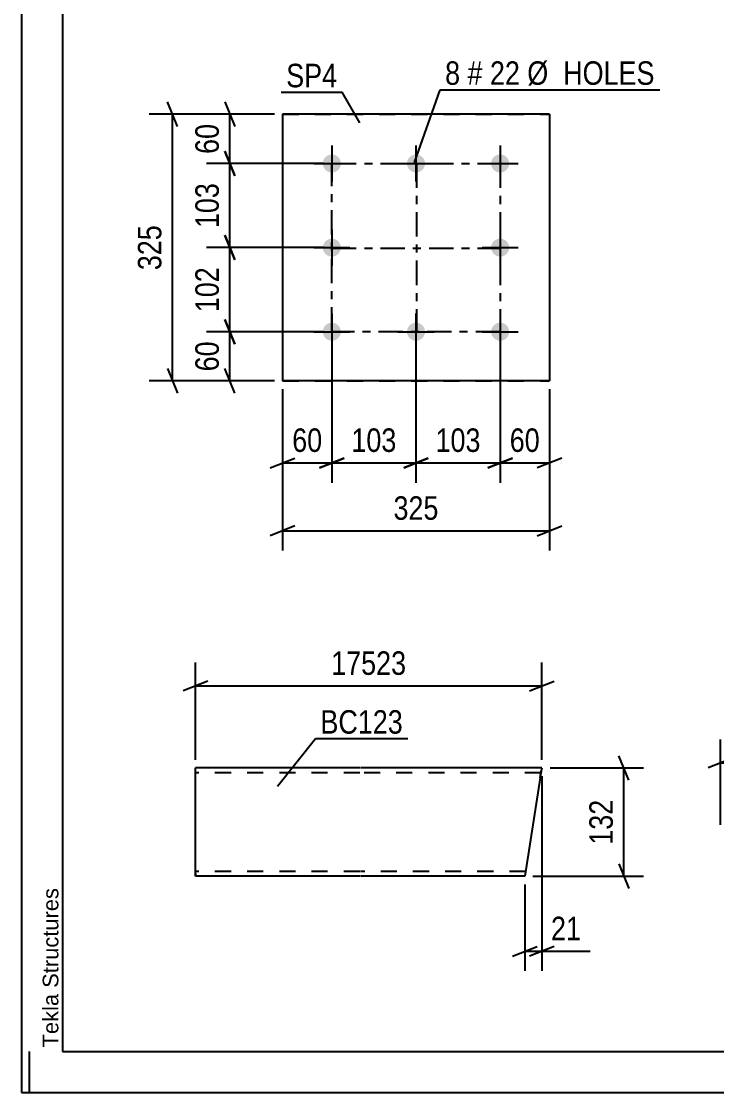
# Model space of a CAD drawing. Header units: millimetres. Extents: x 0 to 841, y 0 to 594.
# Drawn here: x 0 to 84.7, y 0 to 130.5 of the extents above; entities that cross this region are included whole.
import ezdxf

# ---------------------------------------------------------------- set-up
doc = ezdxf.new("R2010")
doc.units = ezdxf.units.MM
doc.linetypes.add('DXK_LINE_DOT2', pattern=[3.9198, 1.9599, -1.9599])
doc.linetypes.add('DXK_LINE_DOT3', pattern=[5.9187, 2.979, -0.9799, 0.9799, -0.9799])
doc.styles.add('Arial', font='ARIAL.TTF', dxfattribs={"height": 0.2})
doc.styles.add('Arial Narrow', font='ARIALN.TTF', dxfattribs={"height": 0.2})

# ---------------------------------------------------------------- blocks, each defined once
blk = doc.blocks.new('Unknown-247305129-1135')
at = {"color": 5, "linetype": 'Continuous'}
for p, q in [((0, 594), (0, 0)), ((5, 589), (5, 5)), ((1, 0), (1, 5)), ((5, 5), (836, 5)), ((0, 0), (841, 0))]:
    blk.add_line(p, q, dxfattribs=at)
at = {"color": 174, "linetype": 'Continuous', "style": 'Arial'}
blk.add_text('Tekla Structures', height=1.9102, rotation=90, dxfattribs=at).set_placement((4.5, 5.5))
blk = doc.blocks.new('Part-247305129-37910 - 37909')
at = {"color": 2, "linetype": 'Continuous'}
for p, q in [((41.22, 39.56), (21.22, 39.56)), ((21.22, 26.45), (21.22, 39.56)), ((63.4, 39.56), (41.32, 39.56)), ((63.38, 39.46), (63.21, 38.36)), ((63.4, 39.56), (63.38, 39.46)), ((63.21, 38.36), (61.32, 26.36)), ((21.22, 26.36), (21.22, 26.45)), ((41.22, 26.36), (21.22, 26.36)), ((61.32, 26.36), (41.32, 26.36))]:
    blk.add_line(p, q, dxfattribs=at)
at = {"color": 7, "linetype": 'DXK_LINE_DOT2'}
for p, q in [((63.21, 38.36), (63.34, 39.2)), ((41.22, 38.96), (21.22, 38.96)), ((63.3, 38.96), (41.32, 38.96)), ((41.22, 26.96), (21.22, 26.96)), ((21.22, 26.71), (21.22, 26.36)), ((61.42, 26.96), (41.32, 26.96))]:
    blk.add_line(p, q, dxfattribs=at)
blk = doc.blocks.new('Bolt-247305129-5567 - 5505')
at = {"linetype": 'Continuous'}
for points in [[(37.82, 114.33, -1), (37.82, 112.13, -1)], [(48.07, 114.33, -1), (48.07, 112.13, -1)], [(58.32, 114.33, -1), (58.32, 112.13, -1)], [(37.82, 104.08, -1), (37.82, 101.88, -1)], [(58.32, 104.08, -1), (58.32, 101.88, -1)], [(37.82, 93.83, -1), (37.82, 91.63, -1)], [(48.07, 93.83, -1), (48.07, 91.63, -1)], [(58.32, 93.83, -1), (58.32, 91.63, -1)]]:
    blk.add_hatch(color=1, dxfattribs=at).paths.add_polyline_path(points)
at = {"color": 1, "linetype": 'Continuous'}
for p, q in [((37.82, 115.43), (37.82, 111.03)), ((48.07, 115.43), (48.07, 111.03)), ((58.32, 115.43), (58.32, 111.03)), ((35.62, 113.23), (40.02, 113.23)), ((45.87, 113.23), (50.27, 113.23)), ((56.12, 113.23), (60.52, 113.23)), ((37.82, 105.18), (37.82, 100.78)), ((58.32, 105.18), (58.32, 100.78)), ((35.62, 102.98), (40.02, 102.98)), ((56.12, 102.98), (60.52, 102.98)), ((37.82, 94.93), (37.82, 90.53)), ((48.07, 94.93), (48.07, 90.53)), ((58.32, 94.93), (58.32, 90.53)), ((35.62, 92.73), (40.02, 92.73)), ((45.87, 92.73), (50.27, 92.73)), ((56.12, 92.73), (60.52, 92.73))]:
    blk.add_line(p, q, dxfattribs=at)
blk = doc.blocks.new('Part-247305129-5572 - 5505')
at = {"color": 2, "linetype": 'Continuous'}
for p, q in [((31.82, 119.23), (31.82, 86.73)), ((64.32, 119.23), (31.82, 119.23)), ((64.32, 119.23), (64.32, 86.73)), ((64.32, 86.73), (31.82, 86.73))]:
    blk.add_line(p, q, dxfattribs=at)
at = {"color": 7, "linetype": 'DXK_LINE_DOT2'}
for p, q in [((31.82, 119.23), (64.32, 119.23)), ((31.82, 86.73), (64.32, 86.73))]:
    blk.add_line(p, q, dxfattribs=at)
blk = doc.blocks.new('Rectangle-247305129-5660 - 5505')
at = {"color": 1, "linetype": 'DXK_LINE_DOT3'}
blk.add_lwpolyline([(37.82, 113.23), (58.32, 113.23), (58.32, 92.73), (37.82, 92.73), (37.82, 113.23)], close=True, dxfattribs=at)
blk = doc.blocks.new('Line-247305129-5645 - 5505')
at = {"color": 1, "linetype": 'DXK_LINE_DOT3'}
blk.add_line((48.12, 113.23), (48.12, 92.73), dxfattribs=at)
blk = doc.blocks.new('Line-247305129-5653 - 5505')
at = {"color": 1, "linetype": 'DXK_LINE_DOT3'}
blk.add_line((37.82, 102.93), (58.32, 102.93), dxfattribs=at)
blk = doc.blocks.new('StraightDimension-247305129-37943 - 37909')
at = {"color": 7, "linetype": 'Continuous'}
for p, q in [((74, 38.06), (72.8, 41.06)), ((64.4, 39.56), (75.8, 39.56)), ((73.4, 26.36), (73.4, 39.56)), ((72.8, 27.86), (74, 24.86)), ((62.32, 26.36), (75.8, 26.36))]:
    blk.add_line(p, q, dxfattribs=at)
at = {"color": 0}
blk.add_wipeout([(72.65, 36.3), (68.45, 36.3), (68.45, 29.61), (72.65, 29.61)], dxfattribs=at)
at = {"color": 3, "style": 'Arial Narrow'}
blk.add_text('132', height=2.863, rotation=90.0002, dxfattribs=at).set_placement((72.05, 30.21))
blk = doc.blocks.new('StraightDimension-247305129-37917 - 37909')
at = {"color": 7, "linetype": 'Continuous'}
for p, q in [((21.22, 40.56), (21.22, 52.41)), ((63.4, 40.56), (63.4, 52.41)), ((22.72, 50.16), (19.72, 48.96)), ((61.9, 48.96), (64.9, 50.16)), ((21.22, 49.56), (63.4, 49.56))]:
    blk.add_line(p, q, dxfattribs=at)
at = {"color": 0}
blk.add_wipeout([(47.48, 50.31), (47.48, 54.51), (37.14, 54.51), (37.14, 50.31)], dxfattribs=at)
at = {"color": 3, "style": 'Arial Narrow'}
blk.add_text('17523', height=2.863, dxfattribs=at).set_placement((37.74, 50.91))
blk = doc.blocks.new('StraightDimension-247305129-37928 - 37909')
at = {"color": 7, "linetype": 'Continuous'}
for p, q in [((63.4, 38.56), (63.4, 14.82)), ((61.32, 25.36), (61.32, 14.82)), ((59.82, 16.62), (62.82, 17.82)), ((61.32, 17.22), (63.4, 17.22)), ((64.9, 17.82), (61.9, 16.62)), ((63.4, 17.22), (69.3, 17.22)), ((63.4, 17.22), (69.3, 17.22))]:
    blk.add_line(p, q, dxfattribs=at)
at = {"color": 0}
blk.add_wipeout([(68.78, 17.97), (68.78, 22.17), (63.92, 22.17), (63.92, 17.97)], dxfattribs=at)
at = {"color": 3, "style": 'Arial Narrow'}
blk.add_text('21', height=2.863, dxfattribs=at).set_placement((64.52, 18.57))
blk = doc.blocks.new('StraightDimension-247305129-5490 - 5475')
at = {"color": 7, "linetype": 'Continuous'}
for p, q in [((85.16, 32.62), (85.16, 43.02)), ((125.26, 32.62), (125.26, 43.02)), ((86.66, 40.77), (83.66, 39.57)), ((123.76, 39.57), (126.76, 40.77)), ((85.16, 40.17), (125.26, 40.17))]:
    blk.add_line(p, q, dxfattribs=at)
at = {"color": 0}
blk.add_wipeout([(110.38, 40.92), (110.38, 45.12), (100.04, 45.12), (100.04, 40.92)], dxfattribs=at)
at = {"color": 3, "style": 'Arial Narrow'}
blk.add_text('17465', height=2.863, dxfattribs=at).set_placement((100.64, 41.52))
blk = doc.blocks.new('StraightDimension-247305129-5631 - 5505')
at = {"color": 7, "linetype": 'Continuous'}
for p, q in [((24.8, 94.23), (26, 91.23)), ((36.82, 92.73), (22.55, 92.73)), ((25.4, 86.73), (25.4, 92.73)), ((26, 85.23), (24.8, 88.23)), ((30.82, 86.73), (22.55, 86.73))]:
    blk.add_line(p, q, dxfattribs=at)
at = {"color": 0}
blk.add_wipeout([(24.65, 92.15), (20.45, 92.15), (20.45, 87.3), (24.65, 87.3)], dxfattribs=at)
at = {"color": 3, "style": 'Arial Narrow'}
blk.add_text('60', height=2.863, rotation=90.0002, dxfattribs=at).set_placement((24.05, 87.9))
blk = doc.blocks.new('StraightDimension-247305129-5574 - 5505')
at = {"color": 7, "linetype": 'Continuous'}
for p, q in [((19, 117.73), (17.8, 120.73)), ((30.82, 119.23), (15.55, 119.23)), ((18.4, 86.73), (18.4, 119.23)), ((17.8, 88.23), (19, 85.23)), ((30.82, 86.73), (15.55, 86.73))]:
    blk.add_line(p, q, dxfattribs=at)
at = {"color": 0}
blk.add_wipeout([(17.65, 106.32), (13.45, 106.32), (13.45, 99.63), (17.65, 99.63)], dxfattribs=at)
at = {"color": 3, "style": 'Arial Narrow'}
blk.add_text('325', height=2.863, rotation=90.0002, dxfattribs=at).set_placement((17.05, 100.23))
blk = doc.blocks.new('StraightDimension-247305129-5585 - 5505')
at = {"color": 7, "linetype": 'Continuous'}
for p, q in [((58.32, 91.73), (58.32, 74.33)), ((64.32, 85.73), (64.32, 74.33)), ((56.82, 76.13), (59.82, 77.33)), ((65.82, 77.33), (62.82, 76.13)), ((58.32, 76.73), (64.32, 76.73))]:
    blk.add_line(p, q, dxfattribs=at)
at = {"color": 0}
blk.add_wipeout([(63.75, 77.48), (63.75, 81.68), (58.89, 81.68), (58.89, 77.48)], dxfattribs=at)
at = {"color": 3, "style": 'Arial Narrow'}
blk.add_text('60', height=2.863, dxfattribs=at).set_placement((59.49, 78.08))
blk = doc.blocks.new('StraightDimension-247305129-5595 - 5505')
at = {"color": 7, "linetype": 'Continuous'}
for p, q in [((37.82, 91.73), (37.82, 74.33)), ((31.82, 85.73), (31.82, 74.33)), ((30.32, 76.13), (33.32, 77.33)), ((39.32, 77.33), (36.32, 76.13)), ((31.82, 76.73), (37.82, 76.73))]:
    blk.add_line(p, q, dxfattribs=at)
at = {"color": 0}
blk.add_wipeout([(37.25, 77.48), (37.25, 81.68), (32.39, 81.68), (32.39, 77.48)], dxfattribs=at)
at = {"color": 3, "style": 'Arial Narrow'}
blk.add_text('60', height=2.863, dxfattribs=at).set_placement((32.99, 78.08))
blk = doc.blocks.new('StraightDimension-247305129-5610 - 5505')
at = {"color": 7, "linetype": 'Continuous'}
for p, q in [((31.82, 85.73), (31.82, 66.06)), ((64.32, 85.73), (64.32, 66.06)), ((33.32, 69.06), (30.32, 67.86)), ((31.82, 68.46), (64.32, 68.46)), ((62.82, 67.86), (65.82, 69.06))]:
    blk.add_line(p, q, dxfattribs=at)
at = {"color": 0}
blk.add_wipeout([(51.41, 69.21), (51.41, 73.41), (44.73, 73.41), (44.73, 69.21)], dxfattribs=at)
at = {"color": 3, "style": 'Arial Narrow'}
blk.add_text('325', height=2.863, dxfattribs=at).set_placement((45.33, 69.81))
blk = doc.blocks.new('StraightDimension-247305129-5621 - 5505')
at = {"color": 7, "linetype": 'Continuous'}
for p, q in [((24.8, 120.73), (26, 117.73)), ((30.82, 119.23), (22.55, 119.23)), ((25.4, 113.23), (25.4, 119.23)), ((26, 111.73), (24.8, 114.73)), ((36.82, 113.23), (22.55, 113.23))]:
    blk.add_line(p, q, dxfattribs=at)
at = {"color": 0}
blk.add_wipeout([(24.65, 118.65), (20.45, 118.65), (20.45, 113.8), (24.65, 113.8)], dxfattribs=at)
at = {"color": 3, "style": 'Arial Narrow'}
blk.add_text('60', height=2.863, rotation=90.0002, dxfattribs=at).set_placement((24.05, 114.4))
blk = doc.blocks.new('StraightDimension-247305129-17693 - 5505')
at = {"color": 7, "linetype": 'Continuous'}
for p, q in [((37.82, 91.73), (37.82, 74.33)), ((48.07, 91.73), (48.07, 74.33)), ((36.32, 76.13), (39.32, 77.33)), ((49.57, 77.33), (46.57, 76.13)), ((37.82, 76.73), (48.07, 76.73))]:
    blk.add_line(p, q, dxfattribs=at)
at = {"color": 0}
blk.add_wipeout([(46.29, 77.48), (46.29, 81.68), (39.6, 81.68), (39.6, 77.48)], dxfattribs=at)
at = {"color": 3, "style": 'Arial Narrow'}
blk.add_text('103', height=2.863, dxfattribs=at).set_placement((40.2, 78.08))
blk = doc.blocks.new('StraightDimension-247305129-17695 - 5505')
at = {"color": 7, "linetype": 'Continuous'}
for p, q in [((48.07, 91.73), (48.07, 74.33)), ((58.32, 91.73), (58.32, 74.33)), ((46.57, 76.13), (49.57, 77.33)), ((59.82, 77.33), (56.82, 76.13)), ((48.07, 76.73), (58.32, 76.73))]:
    blk.add_line(p, q, dxfattribs=at)
at = {"color": 0}
blk.add_wipeout([(56.54, 77.48), (56.54, 81.68), (49.85, 81.68), (49.85, 77.48)], dxfattribs=at)
at = {"color": 3, "style": 'Arial Narrow'}
blk.add_text('103', height=2.863, dxfattribs=at).set_placement((50.45, 78.08))
blk = doc.blocks.new('StraightDimension-247305129-17715 - 5505')
at = {"color": 7, "linetype": 'Continuous'}
for p, q in [((24.8, 104.48), (26, 101.48)), ((36.82, 102.98), (22.55, 102.98)), ((25.4, 92.73), (25.4, 102.98)), ((26, 91.23), (24.8, 94.23)), ((36.82, 92.73), (22.55, 92.73))]:
    blk.add_line(p, q, dxfattribs=at)
at = {"color": 0}
blk.add_wipeout([(24.65, 101.19), (20.45, 101.19), (20.45, 94.51), (24.65, 94.51)], dxfattribs=at)
at = {"color": 3, "style": 'Arial Narrow'}
blk.add_text('102', height=2.863, rotation=90.0002, dxfattribs=at).set_placement((24.05, 95.11))
blk = doc.blocks.new('StraightDimension-247305129-17717 - 5505')
at = {"color": 7, "linetype": 'Continuous'}
for p, q in [((24.8, 114.73), (26, 111.73)), ((36.82, 113.23), (22.55, 113.23)), ((25.4, 102.98), (25.4, 113.23)), ((26, 101.48), (24.8, 104.48)), ((36.82, 102.98), (22.55, 102.98))]:
    blk.add_line(p, q, dxfattribs=at)
at = {"color": 0}
blk.add_wipeout([(24.65, 111.44), (20.45, 111.44), (20.45, 104.76), (24.65, 104.76)], dxfattribs=at)
at = {"color": 3, "style": 'Arial Narrow'}
blk.add_text('103', height=2.863, rotation=90.0002, dxfattribs=at).set_placement((24.05, 105.36))
blk = doc.blocks.new('Mark-247305129-37957 - 37909')
at = {"color": 0}
blk.add_wipeout([(46.48, 43.74), (46.48, 46.74), (36.43, 46.74), (36.43, 43.74)], dxfattribs=at)
blk.add_wipeout([(46.48, 43.74), (46.48, 46.74), (36.43, 46.74), (36.43, 43.74)], dxfattribs=at)
at = {"color": 30, "linetype": 'Continuous'}
for p, q in [((31.18, 37.33), (35.83, 43.14)), ((35.83, 43.14), (47.08, 43.14))]:
    blk.add_line(p, q, dxfattribs=at)
at = {"color": 3, "style": 'Arial Narrow'}
blk.add_text('BC123', height=2.863, dxfattribs=at).set_placement((36.43, 43.74))
blk = doc.blocks.new('Mark-247305129-5563 - 5505')
at = {"color": 0}
for points in [[(53.45, 122.82), (53.45, 125.82), (51.62, 125.82), (51.62, 122.82)], [(56.18, 122.82), (56.18, 125.82), (54.35, 125.82), (54.35, 122.82)], [(60.73, 122.82), (60.73, 125.82), (57.08, 125.82), (57.08, 122.82)], [(77.16, 122.82), (77.16, 125.82), (61.63, 125.82), (61.63, 122.82)]]:
    blk.add_wipeout(points, dxfattribs=at)
for points in [[(53.45, 122.82), (53.45, 125.82), (51.62, 125.82), (51.62, 122.82)], [(56.18, 122.82), (56.18, 125.82), (54.35, 125.82), (54.35, 122.82)], [(60.73, 122.82), (60.73, 125.82), (57.08, 125.82), (57.08, 122.82)], [(77.16, 122.82), (77.16, 125.82), (61.63, 125.82), (61.63, 122.82)]]:
    blk.add_wipeout(points, dxfattribs=at)
at = {"color": 7, "linetype": 'Continuous'}
for p, q in [((47.89, 113.35), (51.02, 122.22)), ((51.02, 122.22), (77.76, 122.22))]:
    blk.add_line(p, q, dxfattribs=at)
at = {"color": 3, "style": 'Arial Narrow'}
for s, height, p in [('8', 2.86, (51.62, 122.82)), ('#', 2.86, (54.35, 122.82)), ('22', 2.863, (57.08, 122.82)), ('Ø  HOLES', 2.863, (61.63, 122.82))]:
    blk.add_text(s, height=height, dxfattribs=at).set_placement(p)
blk = doc.blocks.new('Mark-247305129-5568 - 5505')
at = {"color": 0}
blk.add_wipeout([(38.47, 122.52), (38.47, 125.52), (32.26, 125.52), (32.26, 122.52)], dxfattribs=at)
blk.add_wipeout([(38.47, 122.52), (38.47, 125.52), (32.26, 125.52), (32.26, 122.52)], dxfattribs=at)
at = {"color": 30, "linetype": 'Continuous'}
for p in [(31.66, 121.92), (41.22, 118.18)]:
    blk.add_line(p, (39.07, 121.92), dxfattribs=at)
at = {"color": 3, "style": 'Arial Narrow'}
blk.add_text('SP4', height=2.863, dxfattribs=at).set_placement((32.26, 122.52))

msp = doc.modelspace()

# ---------------------------------------------------------------- block references
for name in ['Unknown-247305129-1135', 'Part-247305129-5572 - 5505', 'Bolt-247305129-5567 - 5505', 'Rectangle-247305129-5660 - 5505', 'Line-247305129-5645 - 5505', 'Line-247305129-5653 - 5505', 'Part-247305129-37910 - 37909']:
    msp.add_blockref(name, (0, 0))

# ---------------------------------------------------------------- next in the draw order: block references
for name in ['Mark-247305129-5563 - 5505', 'StraightDimension-247305129-5631 - 5505', 'StraightDimension-247305129-5585 - 5505', 'StraightDimension-247305129-5490 - 5475', 'StraightDimension-247305129-37943 - 37909']:
    msp.add_blockref(name, (0, 0))

# ---------------------------------------------------------------- next in the draw order: block references
for name in ['StraightDimension-247305129-5574 - 5505', 'StraightDimension-247305129-37917 - 37909', 'StraightDimension-247305129-37928 - 37909']:
    msp.add_blockref(name, (0, 0))

# ---------------------------------------------------------------- next in the draw order: block references
for name in ['StraightDimension-247305129-5621 - 5505', 'StraightDimension-247305129-5595 - 5505', 'Mark-247305129-37957 - 37909']:
    msp.add_blockref(name, (0, 0))

# ---------------------------------------------------------------- next in the draw order: block references
for name in ['Mark-247305129-5568 - 5505', 'StraightDimension-247305129-5610 - 5505']:
    msp.add_blockref(name, (0, 0))

# ---------------------------------------------------------------- next in the draw order: block references
msp.add_blockref('StraightDimension-247305129-17693 - 5505', (0, 0))

# ---------------------------------------------------------------- next in the draw order: block references
for name in ['StraightDimension-247305129-17715 - 5505', 'StraightDimension-247305129-17695 - 5505']:
    msp.add_blockref(name, (0, 0))

# ---------------------------------------------------------------- next in the draw order: block references
msp.add_blockref('StraightDimension-247305129-17717 - 5505', (0, 0))

doc.saveas('drawing.dxf')
